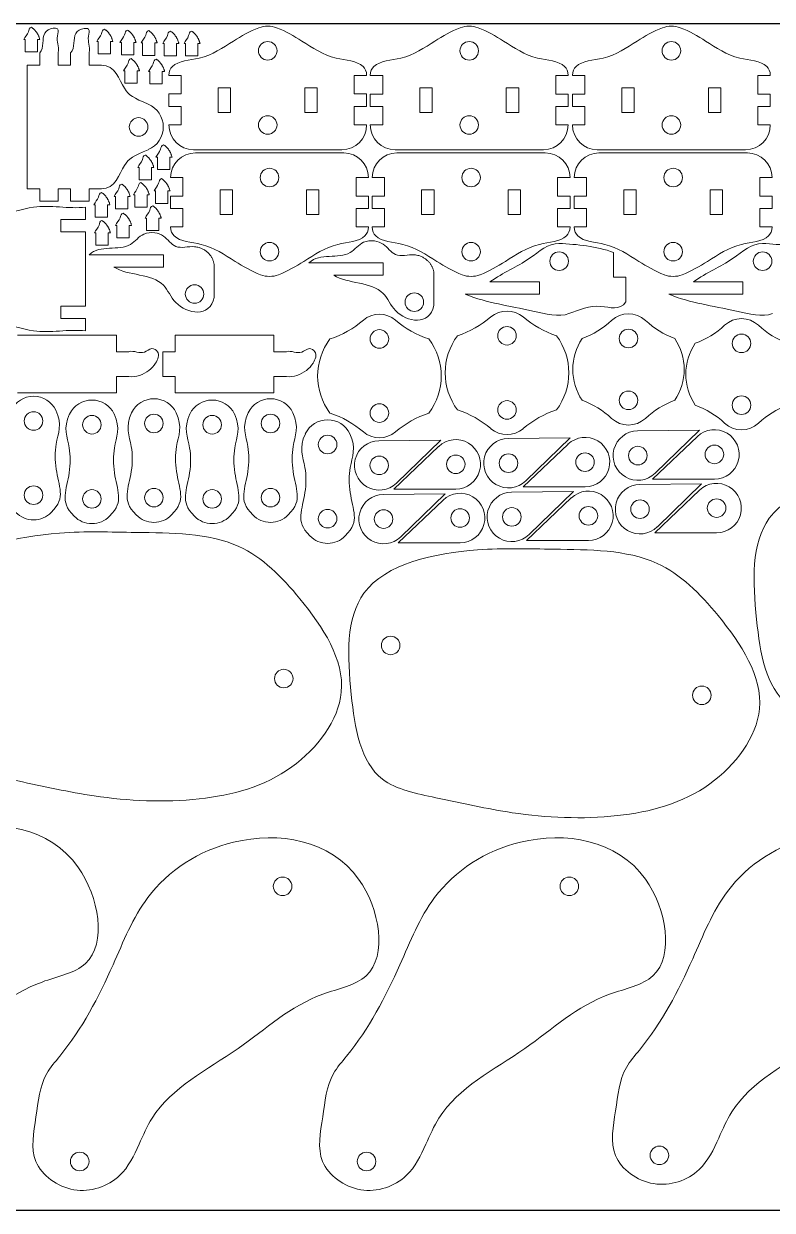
# Model space of a CAD drawing. Header units: inches. Extents: x -0.1 to 49, y 0 to 24.9.
# Drawn here: x 32.43 to 39.99, y 0.03 to 12.03 of the extents above; entities that cross this region are included whole.
import ezdxf

# ---------------------------------------------------------------- set-up
doc = ezdxf.new("R2010")
doc.units = ezdxf.units.IN
doc.header["$MEASUREMENT"] = 0

msp = doc.modelspace()

# ---------------------------------------------------------------- linework, layer by layer
at = {"color": 7, "linetype": 'Continuous', "lineweight": 15}
for p, q in [((32.441, 11.875), (32.427, 11.875)), ((32.441, 11.875), (32.441, 11.75)), ((32.566, 11.875), (32.566, 11.75)), ((32.589, 11.875), (32.566, 11.875)), ((33.18, 11.855), (33.166, 11.855)), ((33.18, 11.855), (33.18, 11.73)), ((33.305, 11.855), (33.305, 11.73)), ((33.328, 11.855), (33.305, 11.855)), ((33.414, 11.845), (33.4, 11.845)), ((33.414, 11.845), (33.414, 11.72)), ((33.539, 11.845), (33.539, 11.72)), ((33.562, 11.845), (33.539, 11.845)), ((33.628, 11.84), (33.614, 11.84)), ((33.628, 11.84), (33.628, 11.715)), ((33.753, 11.84), (33.753, 11.715)), ((33.776, 11.84), (33.753, 11.84)), ((33.848, 11.835), (33.833, 11.835)), ((33.848, 11.835), (33.848, 11.71)), ((33.973, 11.835), (33.973, 11.71)), ((33.995, 11.835), (33.973, 11.835)), ((34.062, 11.835), (34.048, 11.835)), ((34.062, 11.835), (34.062, 11.71)), ((34.187, 11.835), (34.187, 11.71)), ((34.209, 11.835), (34.187, 11.835)), ((32.441, 11.75), (32.566, 11.75)), ((32.588, 11.616), (32.588, 11.741)), ((32.776, 11.616), (32.776, 11.741)), ((32.901, 11.616), (32.901, 11.741)), ((33.088, 11.616), (33.088, 11.741)), ((33.18, 11.73), (33.305, 11.73)), ((33.414, 11.72), (33.539, 11.72)), ((33.628, 11.715), (33.753, 11.715)), ((33.848, 11.71), (33.973, 11.71)), ((34.062, 11.71), (34.187, 11.71)), ((32.588, 11.616), (32.463, 11.616)), ((32.463, 10.366), (32.463, 11.616)), ((32.901, 11.616), (32.776, 11.616)), ((33.213, 11.616), (33.088, 11.616)), ((33.449, 11.557), (33.435, 11.557)), ((33.449, 11.557), (33.449, 11.432)), ((33.574, 11.557), (33.574, 11.432)), ((33.597, 11.557), (33.574, 11.557)), ((33.703, 11.552), (33.689, 11.552)), ((33.703, 11.552), (33.703, 11.427)), ((33.828, 11.552), (33.828, 11.427)), ((33.851, 11.552), (33.828, 11.552)), ((33.449, 11.432), (33.574, 11.432)), ((33.703, 11.427), (33.828, 11.427)), ((34.019, 11.511), (33.894, 11.511)), ((34.019, 11.324), (34.019, 11.511)), ((35.769, 11.324), (35.769, 11.511)), ((35.894, 11.511), (35.769, 11.511)), ((36.056, 11.511), (35.931, 11.511)), ((36.056, 11.323), (36.056, 11.511)), ((37.806, 11.323), (37.806, 11.511)), ((37.931, 11.511), (37.806, 11.511)), ((38.1, 11.511), (37.975, 11.511)), ((38.1, 11.323), (38.1, 11.511)), ((39.85, 11.323), (39.85, 11.511)), ((39.975, 11.511), (39.85, 11.511)), ((33.894, 11.324), (34.019, 11.324)), ((33.894, 11.199), (33.894, 11.324)), ((34.394, 11.386), (34.394, 11.136)), ((34.394, 11.386), (34.519, 11.386)), ((34.519, 11.386), (34.519, 11.136)), ((35.269, 11.386), (35.269, 11.136)), ((35.269, 11.386), (35.394, 11.386)), ((35.394, 11.386), (35.394, 11.136)), ((35.894, 11.324), (35.769, 11.324)), ((35.894, 11.199), (35.894, 11.324)), ((35.931, 11.323), (36.056, 11.323)), ((35.931, 11.198), (35.931, 11.323)), ((36.431, 11.386), (36.431, 11.136)), ((36.431, 11.386), (36.556, 11.386)), ((36.556, 11.386), (36.556, 11.136)), ((37.306, 11.386), (37.306, 11.136)), ((37.306, 11.386), (37.431, 11.386)), ((37.431, 11.386), (37.431, 11.136)), ((37.931, 11.323), (37.806, 11.323)), ((37.931, 11.198), (37.931, 11.323)), ((37.975, 11.323), (38.1, 11.323)), ((37.975, 11.198), (37.975, 11.323)), ((38.475, 11.386), (38.475, 11.136)), ((38.475, 11.386), (38.6, 11.386)), ((38.6, 11.386), (38.6, 11.136)), ((39.35, 11.386), (39.35, 11.136)), ((39.35, 11.386), (39.475, 11.386)), ((39.475, 11.386), (39.475, 11.136)), ((39.975, 11.323), (39.85, 11.323)), ((39.975, 11.198), (39.975, 11.323)), ((33.894, 11.199), (34.019, 11.199)), ((34.019, 11.011), (34.019, 11.199)), ((35.769, 11.011), (35.769, 11.199)), ((35.894, 11.199), (35.769, 11.199)), ((35.931, 11.198), (36.056, 11.198)), ((36.056, 11.011), (36.056, 11.198)), ((37.806, 11.011), (37.806, 11.198)), ((37.931, 11.198), (37.806, 11.198)), ((37.975, 11.198), (38.1, 11.198)), ((38.1, 11.011), (38.1, 11.198)), ((39.85, 11.011), (39.85, 11.198)), ((39.975, 11.198), (39.85, 11.198)), ((34.394, 11.136), (34.519, 11.136)), ((35.269, 11.136), (35.394, 11.136)), ((36.431, 11.136), (36.556, 11.136)), ((37.306, 11.136), (37.431, 11.136)), ((38.475, 11.136), (38.6, 11.136)), ((39.35, 11.136), (39.475, 11.136)), ((33.894, 11.011), (34.019, 11.011)), ((35.894, 11.011), (35.769, 11.011)), ((35.931, 11.011), (36.056, 11.011)), ((37.931, 11.011), (37.806, 11.011)), ((37.975, 11.011), (38.1, 11.011)), ((39.975, 11.011), (39.85, 11.011)), ((33.778, 10.686), (33.764, 10.686)), ((33.778, 10.686), (33.778, 10.561)), ((33.903, 10.686), (33.903, 10.561)), ((33.926, 10.686), (33.903, 10.686)), ((35.644, 10.761), (34.144, 10.761)), ((34.162, 10.729), (35.662, 10.729)), ((37.681, 10.761), (36.181, 10.761)), ((36.2, 10.729), (37.7, 10.729)), ((39.725, 10.761), (38.225, 10.761)), ((38.243, 10.729), (39.743, 10.729)), ((33.594, 10.582), (33.579, 10.582)), ((33.594, 10.582), (33.594, 10.457)), ((33.719, 10.582), (33.719, 10.457)), ((33.741, 10.582), (33.719, 10.582)), ((33.778, 10.561), (33.903, 10.561)), ((33.594, 10.457), (33.719, 10.457)), ((33.912, 10.479), (34.037, 10.479)), ((34.037, 10.479), (34.037, 10.292)), ((35.787, 10.479), (35.787, 10.292)), ((35.912, 10.479), (35.787, 10.479)), ((35.95, 10.479), (36.075, 10.479)), ((36.075, 10.479), (36.075, 10.292)), ((37.825, 10.479), (37.825, 10.292)), ((37.95, 10.479), (37.825, 10.479)), ((37.993, 10.479), (38.118, 10.479)), ((38.118, 10.479), (38.118, 10.292)), ((39.868, 10.479), (39.868, 10.292)), ((39.993, 10.479), (39.868, 10.479)), ((32.588, 10.366), (32.463, 10.366)), ((32.588, 10.366), (32.588, 10.241)), ((32.776, 10.366), (32.776, 10.241)), ((32.901, 10.366), (32.776, 10.366)), ((32.901, 10.366), (32.901, 10.241)), ((33.088, 10.366), (33.088, 10.241)), ((33.213, 10.366), (33.088, 10.366)), ((33.758, 10.343), (33.744, 10.343)), ((33.758, 10.343), (33.758, 10.218)), ((33.883, 10.343), (33.883, 10.218)), ((33.906, 10.343), (33.883, 10.343)), ((34.412, 10.104), (34.412, 10.354)), ((34.537, 10.354), (34.412, 10.354)), ((34.537, 10.104), (34.537, 10.354)), ((35.287, 10.104), (35.287, 10.354)), ((35.412, 10.354), (35.287, 10.354)), ((35.412, 10.104), (35.412, 10.354)), ((36.45, 10.104), (36.45, 10.354)), ((36.575, 10.354), (36.45, 10.354)), ((36.575, 10.104), (36.575, 10.354)), ((37.325, 10.104), (37.325, 10.354)), ((37.45, 10.354), (37.325, 10.354)), ((37.45, 10.104), (37.45, 10.354)), ((38.493, 10.104), (38.493, 10.354)), ((38.618, 10.354), (38.493, 10.354)), ((38.618, 10.104), (38.618, 10.354)), ((39.368, 10.104), (39.368, 10.354)), ((39.493, 10.354), (39.368, 10.354)), ((39.493, 10.104), (39.493, 10.354)), ((32.588, 10.241), (32.776, 10.241)), ((32.901, 10.241), (33.088, 10.241)), ((33.15, 10.203), (33.136, 10.203)), ((33.15, 10.203), (33.15, 10.078)), ((33.275, 10.203), (33.275, 10.078)), ((33.298, 10.203), (33.275, 10.203)), ((33.354, 10.288), (33.34, 10.288)), ((33.354, 10.288), (33.354, 10.163)), ((33.479, 10.288), (33.479, 10.163)), ((33.502, 10.288), (33.479, 10.288)), ((33.549, 10.303), (33.535, 10.303)), ((33.549, 10.303), (33.549, 10.178)), ((33.674, 10.303), (33.674, 10.178)), ((33.696, 10.303), (33.674, 10.303)), ((33.758, 10.218), (33.883, 10.218)), ((33.912, 10.292), (34.037, 10.292)), ((33.912, 10.292), (33.912, 10.167)), ((35.912, 10.292), (35.787, 10.292)), ((35.912, 10.292), (35.912, 10.167)), ((35.95, 10.292), (36.075, 10.292)), ((35.95, 10.292), (35.95, 10.167)), ((37.95, 10.292), (37.825, 10.292)), ((37.95, 10.292), (37.95, 10.167)), ((37.993, 10.292), (38.118, 10.292)), ((37.993, 10.292), (37.993, 10.167)), ((39.993, 10.292), (39.868, 10.292)), ((39.993, 10.292), (39.993, 10.167)), ((33.053, 10.054), (33.053, 10.179)), ((33.354, 10.163), (33.479, 10.163)), ((33.549, 10.178), (33.674, 10.178)), ((33.912, 10.167), (34.037, 10.167)), ((34.037, 10.167), (34.037, 9.979)), ((34.537, 10.104), (34.412, 10.104)), ((35.412, 10.104), (35.287, 10.104)), ((35.787, 10.167), (35.787, 9.979)), ((35.912, 10.167), (35.787, 10.167)), ((35.95, 10.167), (36.075, 10.167)), ((36.075, 10.167), (36.075, 9.979)), ((36.575, 10.104), (36.45, 10.104)), ((37.45, 10.104), (37.325, 10.104)), ((37.825, 10.167), (37.825, 9.979)), ((37.95, 10.167), (37.825, 10.167)), ((37.993, 10.167), (38.118, 10.167)), ((38.118, 10.167), (38.118, 9.979)), ((38.618, 10.104), (38.493, 10.104)), ((39.493, 10.104), (39.368, 10.104)), ((39.868, 10.167), (39.868, 9.979)), ((39.993, 10.167), (39.868, 10.167)), ((32.803, 9.929), (32.803, 10.054)), ((32.803, 10.054), (33.053, 10.054)), ((33.15, 10.078), (33.275, 10.078)), ((33.369, 9.994), (33.355, 9.994)), ((33.369, 9.994), (33.369, 9.869)), ((33.494, 9.994), (33.494, 9.869)), ((33.517, 9.994), (33.494, 9.994)), ((33.668, 10.069), (33.654, 10.069)), ((33.668, 10.069), (33.668, 9.944)), ((33.793, 10.069), (33.793, 9.944)), ((33.816, 10.069), (33.793, 10.069)), ((33.912, 9.979), (34.037, 9.979)), ((35.787, 9.979), (35.912, 9.979)), ((35.95, 9.979), (36.075, 9.979)), ((37.825, 9.979), (37.95, 9.979)), ((37.993, 9.979), (38.118, 9.979)), ((39.868, 9.979), (39.993, 9.979)), ((32.803, 9.929), (33.053, 9.929)), ((33.053, 9.179), (33.053, 9.929)), ((33.155, 9.92), (33.141, 9.92)), ((33.155, 9.92), (33.155, 9.795)), ((33.28, 9.92), (33.28, 9.795)), ((33.303, 9.92), (33.28, 9.92)), ((33.369, 9.869), (33.494, 9.869)), ((33.668, 9.944), (33.793, 9.944)), ((33.155, 9.795), (33.28, 9.795)), ((38.391, 9.721), (38.391, 9.471)), ((33.089, 9.698), (33.839, 9.698)), ((33.839, 9.698), (33.839, 9.573)), ((34.352, 9.267), (34.352, 9.603)), ((35.311, 9.616), (36.061, 9.616)), ((36.061, 9.616), (36.061, 9.491)), ((33.839, 9.573), (33.339, 9.573)), ((36.061, 9.491), (35.561, 9.491)), ((36.574, 9.185), (36.574, 9.521)), ((37.141, 9.423), (37.641, 9.423)), ((37.641, 9.423), (37.641, 9.298)), ((38.516, 9.471), (38.391, 9.471)), ((38.516, 9.471), (38.516, 9.221)), ((39.198, 9.423), (39.698, 9.423)), ((39.698, 9.423), (39.698, 9.298)), ((37.641, 9.298), (36.891, 9.298)), ((39.698, 9.298), (38.948, 9.298)), ((32.803, 9.054), (32.803, 9.179)), ((32.803, 9.179), (33.053, 9.179)), ((32.803, 9.054), (33.053, 9.054)), ((33.053, 8.929), (33.053, 9.054)), ((33.365, 8.884), (32.365, 8.884)), ((33.365, 8.884), (33.365, 8.718)), ((34.957, 8.884), (33.957, 8.884)), ((33.957, 8.884), (33.957, 8.718)), ((34.957, 8.884), (34.957, 8.718)), ((33.49, 8.718), (33.365, 8.718)), ((33.832, 8.718), (33.957, 8.718)), ((33.832, 8.468), (33.832, 8.718)), ((35.082, 8.718), (34.957, 8.718)), ((33.365, 8.302), (33.365, 8.468)), ((33.49, 8.468), (33.365, 8.468)), ((33.832, 8.468), (33.957, 8.468)), ((33.957, 8.302), (33.957, 8.468)), ((34.957, 8.302), (34.957, 8.468)), ((35.082, 8.468), (34.957, 8.468)), ((33.365, 8.302), (32.365, 8.302)), ((34.957, 8.302), (33.957, 8.302)), ((38.634, 7.917), (39.259, 7.924)), ((39.259, 7.924), (38.811, 7.488)), ((36.018, 7.818), (36.643, 7.824)), ((36.643, 7.824), (36.195, 7.388)), ((37.326, 7.84), (37.951, 7.846)), ((37.951, 7.846), (37.503, 7.411)), ((38.785, 7.429), (39.238, 7.86)), ((36.17, 7.329), (36.622, 7.76)), ((37.477, 7.351), (37.93, 7.782)), ((36.795, 7.329), (36.17, 7.329)), ((38.102, 7.351), (37.477, 7.351)), ((38.656, 7.375), (39.281, 7.381)), ((39.41, 7.429), (38.785, 7.429)), ((39.281, 7.381), (38.833, 6.946)), ((36.062, 7.275), (36.687, 7.281)), ((36.214, 6.786), (36.666, 7.217)), ((36.687, 7.281), (36.239, 6.846)), ((37.359, 7.297), (37.984, 7.304)), ((37.511, 6.808), (37.963, 7.239)), ((37.984, 7.304), (37.536, 6.868)), ((38.807, 6.886), (39.26, 7.317)), ((39.432, 6.886), (38.807, 6.886)), ((36.839, 6.786), (36.214, 6.786)), ((38.136, 6.808), (37.511, 6.808))]:
    msp.add_line(p, q, dxfattribs=at)
msp.add_lwpolyline([(25.006, 0.035), (49.006, 0.035), (49.006, 12.035), (25.006, 12.035)], close=True)
for centre in [(34.894, 11.761), (36.931, 11.761), (38.975, 11.761), (33.588, 10.991), (34.894, 11.011), (36.931, 11.011), (38.975, 11.011), (34.912, 10.479), (36.95, 10.479), (38.993, 10.479), (34.912, 9.729), (36.95, 9.729), (37.84, 9.633), (38.993, 9.729), (39.897, 9.633), (34.154, 9.301), (36.376, 9.219), (36.023, 8.847), (37.313, 8.879), (38.541, 8.851), (39.684, 8.802), (38.541, 8.226), (36.023, 8.097), (37.313, 8.129), (39.684, 8.177), (32.526, 8.017), (33.116, 7.979), (33.743, 7.992), (34.332, 7.979), (34.922, 7.992), (35.499, 7.779), (37.328, 7.59), (38.102, 7.601), (38.636, 7.667), (39.41, 7.679), (36.021, 7.568), (36.795, 7.579), (32.526, 7.267), (33.116, 7.229), (33.743, 7.242), (34.332, 7.229), (34.922, 7.242), (38.658, 7.125), (39.432, 7.136), (35.499, 7.029), (36.065, 7.025), (36.839, 7.036), (37.362, 7.047), (38.136, 7.058), (36.137, 5.747), (35.056, 5.412), (39.283, 5.243), (35.044, 3.311), (37.943, 3.311), (32.993, 0.528), (35.893, 0.528), (38.854, 0.59)]:
    msp.add_circle(centre, 0.0938, dxfattribs=at)
for centre, radius, start, end in [((34.894, 11.761), 0.25, 68.9246, 111.0754), ((36.931, 11.761), 0.25, 68.9246, 111.0754), ((38.975, 11.761), 0.25, 68.9246, 111.0754), ((33.588, 10.991), 0.25, 293.1614, 66.8386), ((34.144, 11.011), 0.25, 180, 270), ((35.644, 11.011), 0.25, 270, 0), ((36.181, 11.011), 0.25, 180, 270), ((37.681, 11.011), 0.25, 270, 0), ((38.225, 11.011), 0.25, 180, 270), ((39.725, 11.011), 0.25, 270, 0), ((34.162, 10.479), 0.25, 90, 180), ((35.662, 10.479), 0.25, 0, 90), ((36.2, 10.479), 0.25, 90, 180), ((37.7, 10.479), 0.25, 0, 90), ((38.243, 10.479), 0.25, 90, 180), ((39.743, 10.479), 0.25, 0, 90), ((34.912, 9.729), 0.25, 248.9246, 291.0754), ((36.95, 9.729), 0.25, 248.9246, 291.0754), ((38.993, 9.729), 0.25, 248.9246, 291.0754), ((37.313, 8.879), 0.25, 49.4257, 130.5743), ((35.213, 9.793), 0.996, 288.1691, 310.5743), ((36.023, 8.847), 0.25, 49.4257, 130.5743), ((36.834, 9.793), 0.996, 229.4257, 251.8309), ((36.502, 9.826), 0.996, 288.1691, 310.5743), ((38.124, 9.826), 0.996, 229.4257, 251.8309), ((37.775, 9.67), 0.871, 290.0498, 313.1159), ((38.541, 8.851), 0.25, 46.8841, 133.1159), ((39.308, 9.67), 0.871, 226.8841, 249.9502), ((39.684, 8.802), 0.25, 46.8841, 133.1159), ((38.918, 9.621), 0.871, 290.0498, 313.1159), ((40.451, 9.621), 0.871, 226.8841, 249.9502), ((36.023, 8.472), 0.625, 143.1301, 216.8699), ((36.023, 8.472), 0.625, 323.1301, 36.8699), ((37.313, 8.504), 0.625, 143.1301, 216.8699), ((37.313, 8.504), 0.625, 323.1301, 36.8699), ((38.541, 8.539), 0.563, 146.251, 213.749), ((38.541, 8.539), 0.563, 326.251, 33.749), ((39.684, 8.49), 0.563, 146.251, 213.749), ((32.526, 8.017), 0.25, 25.7678, 154.2322), ((33.116, 7.979), 0.25, 25.7678, 154.2322), ((33.743, 7.992), 0.25, 25.7678, 154.2322), ((34.332, 7.979), 0.25, 25.7678, 154.2322), ((34.922, 7.992), 0.25, 25.7678, 154.2322), ((37.775, 7.408), 0.871, 46.8841, 69.9502), ((39.308, 7.408), 0.871, 110.0498, 133.1159), ((38.918, 7.359), 0.871, 46.8841, 69.9502), ((40.451, 7.359), 0.871, 110.0498, 133.1159), ((35.213, 7.15), 0.996, 49.4257, 71.8309), ((36.834, 7.15), 0.996, 108.1691, 130.5743), ((36.502, 7.183), 0.996, 49.4257, 71.8309), ((38.124, 7.183), 0.996, 108.1691, 130.5743), ((38.541, 8.226), 0.25, 226.8841, 313.1159), ((35.499, 7.779), 0.25, 25.7678, 154.2322), ((37.313, 8.129), 0.25, 229.4257, 310.5743), ((39.41, 7.679), 0.25, 270, 133.6028), ((39.684, 8.177), 0.25, 226.8841, 313.1159), ((36.021, 7.568), 0.25, 90.5724, 314.1752), ((36.023, 8.097), 0.25, 229.4257, 310.5743), ((36.795, 7.579), 0.25, 270, 133.6028), ((37.328, 7.59), 0.25, 90.5724, 314.1752), ((38.102, 7.601), 0.25, 270, 133.6028), ((38.636, 7.667), 0.25, 90.5724, 314.1752), ((38.658, 7.125), 0.25, 90.5724, 314.1752), ((39.432, 7.136), 0.25, 270, 133.6028), ((36.065, 7.025), 0.25, 90.5724, 314.1752), ((36.839, 7.036), 0.25, 270, 133.6028), ((37.362, 7.047), 0.25, 90.5724, 314.1752), ((38.136, 7.058), 0.25, 270, 133.6028), ((32.526, 7.267), 0.25, 224.311, 315.689), ((33.116, 7.229), 0.25, 224.311, 315.689), ((33.743, 7.242), 0.25, 224.311, 315.689), ((34.332, 7.229), 0.25, 224.311, 315.689), ((34.922, 7.242), 0.25, 224.311, 315.689), ((35.499, 7.029), 0.25, 224.311, 315.689)]:
    msp.add_arc(centre, radius, start, end, dxfattribs=at)
for points, knots in [([(32.427, 11.875), (32.44, 11.903), (32.479, 11.937), (32.481, 11.994), (32.504, 12)], [0, 0, 0, 0, 0.611532, 1, 1, 1, 1]), ([(32.588, 11.741), (32.637, 11.791), (32.592, 11.927), (32.7, 11.992), (32.788, 11.991), (32.746, 11.862), (32.787, 11.814), (32.776, 11.741)], [0, 0, 0, 0, 0.348301, 0.511854, 0.587996, 0.709542, 1, 1, 1, 1]), ([(32.901, 11.741), (32.951, 11.79), (32.907, 11.925), (33.014, 11.989), (33.102, 11.988), (33.061, 11.86), (33.1, 11.812), (33.088, 11.741)], [0, 0, 0, 0, 0.347504, 0.512636, 0.589513, 0.712232, 1, 1, 1, 1]), ([(33.166, 11.855), (33.179, 11.883), (33.218, 11.917), (33.22, 11.975), (33.243, 11.98)], [0, 0, 0, 0, 0.611532, 1, 1, 1, 1]), ([(33.4, 11.845), (33.413, 11.873), (33.452, 11.908), (33.454, 11.965), (33.477, 11.97)], [0, 0, 0, 0, 0.611532, 1, 1, 1, 1]), ([(33.614, 11.84), (33.627, 11.868), (33.666, 11.903), (33.668, 11.96), (33.691, 11.965)], [0, 0, 0, 0, 0.611532, 1, 1, 1, 1]), ([(33.833, 11.835), (33.847, 11.863), (33.885, 11.898), (33.887, 11.955), (33.91, 11.96)], [0, 0, 0, 0, 0.611532, 1, 1, 1, 1]), ([(33.894, 11.511), (33.894, 11.553), (33.953, 11.662), (34.256, 11.665), (34.519, 11.847), (34.709, 11.958), (34.804, 11.994)], [0, 0, 0, 0, 0.091573, 0.361911, 0.725975, 1, 1, 1, 1]), ([(34.048, 11.835), (34.061, 11.863), (34.099, 11.898), (34.102, 11.955), (34.124, 11.96)], [0, 0, 0, 0, 0.611532, 1, 1, 1, 1]), ([(35.894, 11.511), (35.894, 11.553), (35.834, 11.662), (35.531, 11.665), (35.268, 11.847), (35.078, 11.958), (34.984, 11.994)], [0, 0, 0, 0, 0.091573, 0.361911, 0.725975, 1, 1, 1, 1]), ([(35.931, 11.511), (35.931, 11.553), (35.991, 11.662), (36.294, 11.665), (36.557, 11.847), (36.747, 11.958), (36.841, 11.994)], [0, 0, 0, 0, 0.091573, 0.361911, 0.725975, 1, 1, 1, 1]), ([(37.931, 11.511), (37.931, 11.553), (37.872, 11.662), (37.569, 11.665), (37.306, 11.847), (37.116, 11.958), (37.021, 11.994)], [0, 0, 0, 0, 0.091573, 0.361911, 0.725975, 1, 1, 1, 1]), ([(37.975, 11.511), (37.975, 11.553), (38.035, 11.662), (38.338, 11.665), (38.601, 11.847), (38.79, 11.958), (38.885, 11.994)], [0, 0, 0, 0, 0.091573, 0.361911, 0.725975, 1, 1, 1, 1]), ([(39.975, 11.511), (39.975, 11.553), (39.916, 11.662), (39.612, 11.665), (39.349, 11.847), (39.16, 11.958), (39.065, 11.994)], [0, 0, 0, 0, 0.091573, 0.361911, 0.725975, 1, 1, 1, 1]), ([(33.435, 11.557), (33.448, 11.584), (33.486, 11.619), (33.489, 11.676), (33.512, 11.682)], [0, 0, 0, 0, 0.611532, 1, 1, 1, 1]), ([(33.689, 11.552), (33.702, 11.579), (33.74, 11.614), (33.743, 11.671), (33.766, 11.677)], [0, 0, 0, 0, 0.611532, 1, 1, 1, 1]), ([(33.686, 11.221), (33.537, 11.285), (33.43, 11.339), (33.35, 11.618), (33.213, 11.616)], [0, 0, 0, 0, 0.458191, 1, 1, 1, 1]), ([(33.764, 10.686), (33.777, 10.714), (33.815, 10.748), (33.818, 10.806), (33.84, 10.811)], [0, 0, 0, 0, 0.611532, 1, 1, 1, 1]), ([(33.686, 10.761), (33.537, 10.697), (33.43, 10.643), (33.35, 10.364), (33.213, 10.366)], [0, 0, 0, 0, 0.458191, 1, 1, 1, 1]), ([(33.579, 10.582), (33.593, 10.609), (33.631, 10.644), (33.633, 10.701), (33.656, 10.707)], [0, 0, 0, 0, 0.611532, 1, 1, 1, 1]), ([(33.744, 10.343), (33.757, 10.37), (33.795, 10.405), (33.798, 10.462), (33.82, 10.468)], [0, 0, 0, 0, 0.611532, 1, 1, 1, 1]), ([(33.136, 10.203), (33.149, 10.231), (33.188, 10.266), (33.19, 10.323), (33.213, 10.328)], [0, 0, 0, 0, 0.611532, 1, 1, 1, 1]), ([(33.34, 10.288), (33.354, 10.316), (33.392, 10.35), (33.394, 10.408), (33.417, 10.413)], [0, 0, 0, 0, 0.611532, 1, 1, 1, 1]), ([(33.535, 10.303), (33.548, 10.331), (33.586, 10.365), (33.589, 10.422), (33.611, 10.428)], [0, 0, 0, 0, 0.611532, 1, 1, 1, 1]), ([(33.053, 10.179), (32.88, 10.161), (32.579, 10.231), (32.196, 10.076), (31.903, 10.125), (31.707, 9.995), (31.535, 9.982), (31.334, 9.953), (31.14, 9.891), (30.917, 9.79), (30.798, 9.66), (30.801, 9.554)], [0, 0, 0, 0, 0.214978, 0.355825, 0.494176, 0.552444, 0.634006, 0.699906, 0.802126, 0.88055, 1, 1, 1, 1]), ([(33.355, 9.994), (33.368, 10.022), (33.407, 10.057), (33.409, 10.114), (33.432, 10.119)], [0, 0, 0, 0, 0.611532, 1, 1, 1, 1]), ([(33.654, 10.069), (33.667, 10.097), (33.706, 10.131), (33.708, 10.189), (33.731, 10.194)], [0, 0, 0, 0, 0.611532, 1, 1, 1, 1]), ([(33.141, 9.92), (33.154, 9.948), (33.193, 9.982), (33.195, 10.039), (33.218, 10.045)], [0, 0, 0, 0, 0.611532, 1, 1, 1, 1]), ([(33.912, 9.979), (33.912, 9.938), (33.971, 9.828), (34.275, 9.825), (34.538, 9.643), (34.727, 9.532), (34.822, 9.496)], [0, 0, 0, 0, 0.091573, 0.361911, 0.725975, 1, 1, 1, 1]), ([(35.912, 9.979), (35.912, 9.938), (35.853, 9.828), (35.549, 9.825), (35.286, 9.643), (35.097, 9.532), (35.002, 9.496)], [0, 0, 0, 0, 0.091573, 0.361911, 0.725975, 1, 1, 1, 1]), ([(35.95, 9.979), (35.95, 9.937), (36.009, 9.828), (36.312, 9.825), (36.575, 9.643), (36.765, 9.532), (36.86, 9.496)], [0, 0, 0, 0, 0.091573, 0.361911, 0.725975, 1, 1, 1, 1]), ([(37.95, 9.979), (37.95, 9.937), (37.89, 9.828), (37.587, 9.825), (37.324, 9.643), (37.134, 9.532), (37.04, 9.496)], [0, 0, 0, 0, 0.091573, 0.361911, 0.725975, 1, 1, 1, 1]), ([(37.993, 9.979), (37.993, 9.937), (38.053, 9.828), (38.356, 9.825), (38.619, 9.643), (38.809, 9.532), (38.904, 9.496)], [0, 0, 0, 0, 0.091573, 0.361911, 0.725975, 1, 1, 1, 1]), ([(39.993, 9.979), (39.993, 9.937), (39.934, 9.828), (39.631, 9.825), (39.368, 9.643), (39.178, 9.532), (39.083, 9.496)], [0, 0, 0, 0, 0.091573, 0.361911, 0.725975, 1, 1, 1, 1]), ([(34.2, 9.772), (34.185, 9.775), (34.107, 9.791), (33.957, 9.739), (33.865, 9.887), (33.747, 9.927), (33.614, 9.917), (33.46, 9.701), (33.199, 9.806), (33.089, 9.698)], [0.1137065, 0.1137065, 0.1137065, 0.1137065, 0.147653, 0.2877045, 0.4075572, 0.4765138, 0.5578469, 0.6832909, 1, 1, 1, 1]), ([(36.422, 9.69), (36.407, 9.693), (36.329, 9.708), (36.179, 9.657), (36.087, 9.805), (35.969, 9.845), (35.836, 9.835), (35.682, 9.619), (35.421, 9.724), (35.311, 9.616)], [0.1137065, 0.1137065, 0.1137065, 0.1137065, 0.147653, 0.2877045, 0.4075572, 0.4765138, 0.5578469, 0.6832909, 1, 1, 1, 1]), ([(37.837, 9.812), (37.734, 9.816), (37.499, 9.604), (37.278, 9.523), (37.141, 9.423)], [0.7096915, 0.7096915, 0.7096915, 0.7096915, 0.8302323, 1, 1, 1, 1]), ([(39.895, 9.812), (39.791, 9.816), (39.556, 9.604), (39.335, 9.523), (39.198, 9.423)], [0.7096915, 0.7096915, 0.7096915, 0.7096915, 0.8302323, 1, 1, 1, 1]), ([(33.053, 8.929), (32.88, 8.947), (32.579, 8.877), (32.196, 9.033), (31.903, 8.984), (31.707, 9.114), (31.535, 9.127), (31.334, 9.155), (31.14, 9.218), (30.917, 9.318), (30.798, 9.448), (30.801, 9.554)], [0, 0, 0, 0, 0.214978, 0.355825, 0.494176, 0.552444, 0.634006, 0.699906, 0.802126, 0.88055, 1, 1, 1, 1]), ([(33.339, 9.573), (33.481, 9.484), (33.82, 9.52), (33.97, 9.114), (34.31, 9.06), (34.352, 9.267)], [0, 0, 0, 0, 0.438352, 0.615087, 1, 1, 1, 1]), ([(35.561, 9.491), (35.703, 9.402), (36.042, 9.437), (36.192, 9.031), (36.532, 8.978), (36.574, 9.185)], [0, 0, 0, 0, 0.438352, 0.615087, 1, 1, 1, 1]), ([(36.891, 9.298), (37.125, 9.208), (37.422, 9.173), (37.84, 9.064), (37.939, 9.103)], [0, 0, 0, 0, 0.2569093, 0.3847462, 0.3847462, 0.3847462, 0.3847462]), ([(38.948, 9.298), (39.182, 9.208), (39.479, 9.173), (39.897, 9.064), (39.996, 9.103)], [0, 0, 0, 0, 0.2569093, 0.3847462, 0.3847462, 0.3847462, 0.3847462]), ([(37.939, 9.103), (38.042, 9.141), (38.237, 9.22), (38.449, 9.128), (38.516, 9.221)], [0, 0, 0, 0, 0.552836, 1, 1, 1, 1]), ([(33.49, 8.468), (33.563, 8.455), (33.67, 8.5), (33.768, 8.598), (33.811, 8.711), (33.713, 8.767), (33.63, 8.674), (33.54, 8.734), (33.49, 8.718)], [0, 0, 0, 0, 0.293581, 0.427452, 0.586796, 0.673694, 0.788354, 1, 1, 1, 1]), ([(35.082, 8.468), (35.155, 8.455), (35.262, 8.5), (35.36, 8.598), (35.403, 8.711), (35.304, 8.767), (35.222, 8.674), (35.131, 8.734), (35.082, 8.718)], [0, 0, 0, 0, 0.293581, 0.427452, 0.586796, 0.673694, 0.788354, 1, 1, 1, 1]), ([(32.751, 8.125), (32.82, 7.983), (32.74, 7.822), (32.742, 7.538), (32.815, 7.292), (32.787, 7.176), (32.705, 7.092)], [0, 0, 0, 0, 0.323131, 0.562945, 0.783928, 1, 1, 1, 1]), ([(32.89, 8.088), (32.822, 7.946), (32.901, 7.785), (32.9, 7.5), (32.827, 7.255), (32.855, 7.138), (32.937, 7.054)], [0, 0, 0, 0, 0.323131, 0.562945, 0.783928, 1, 1, 1, 1]), ([(33.341, 8.088), (33.409, 7.946), (33.33, 7.785), (33.331, 7.5), (33.404, 7.255), (33.376, 7.138), (33.294, 7.054)], [0, 0, 0, 0, 0.323131, 0.562945, 0.783928, 1, 1, 1, 1]), ([(33.518, 8.1), (33.449, 7.958), (33.529, 7.797), (33.527, 7.513), (33.454, 7.267), (33.482, 7.151), (33.564, 7.067)], [0, 0, 0, 0, 0.323131, 0.562945, 0.783928, 1, 1, 1, 1]), ([(33.968, 8.1), (34.036, 7.958), (33.957, 7.797), (33.958, 7.513), (34.032, 7.267), (34.003, 7.151), (33.922, 7.067)], [0, 0, 0, 0, 0.323131, 0.562945, 0.783928, 1, 1, 1, 1]), ([(34.107, 8.088), (34.038, 7.946), (34.118, 7.785), (34.117, 7.5), (34.043, 7.255), (34.072, 7.138), (34.153, 7.054)], [0, 0, 0, 0, 0.323131, 0.562945, 0.783928, 1, 1, 1, 1]), ([(34.557, 8.088), (34.626, 7.946), (34.546, 7.785), (34.548, 7.5), (34.621, 7.255), (34.593, 7.138), (34.511, 7.054)], [0, 0, 0, 0, 0.323131, 0.562945, 0.783928, 1, 1, 1, 1]), ([(34.697, 8.1), (34.628, 7.958), (34.708, 7.797), (34.706, 7.513), (34.633, 7.267), (34.661, 7.151), (34.743, 7.067)], [0, 0, 0, 0, 0.323131, 0.562945, 0.783928, 1, 1, 1, 1]), ([(35.147, 8.1), (35.215, 7.958), (35.136, 7.797), (35.137, 7.513), (35.211, 7.267), (35.182, 7.151), (35.101, 7.067)], [0, 0, 0, 0, 0.323131, 0.562945, 0.783928, 1, 1, 1, 1]), ([(35.274, 7.887), (35.205, 7.745), (35.285, 7.584), (35.283, 7.3), (35.21, 7.054), (35.238, 6.938), (35.32, 6.854)], [0, 0, 0, 0, 0.323131, 0.562945, 0.783928, 1, 1, 1, 1]), ([(35.724, 7.887), (35.792, 7.745), (35.713, 7.584), (35.714, 7.3), (35.788, 7.054), (35.759, 6.938), (35.678, 6.854)], [0, 0, 0, 0, 0.323131, 0.562945, 0.783928, 1, 1, 1, 1]), ([(41.112, 7.469), (40.682, 7.437), (39.764, 7.242), (39.809, 6.054), (39.964, 5.109), (40.779, 4.948), (41.543, 4.773), (42.508, 4.728), (43.482, 4.98), (44.183, 5.897), (43.609, 6.782), (42.914, 7.478), (41.957, 7.468), (41.383, 7.49), (41.112, 7.469)], [0, 0, 0, 0, 0.109929, 0.202397, 0.284224, 0.335388, 0.405959, 0.501198, 0.58986, 0.671199, 0.763591, 0.836455, 0.930609, 1, 1, 1, 1]), ([(32.787, 6.883), (32.357, 6.851), (31.439, 6.655), (31.484, 5.467), (31.639, 4.522), (32.454, 4.362), (33.218, 4.187), (34.183, 4.141), (35.157, 4.394), (35.858, 5.311), (35.283, 6.195), (34.589, 6.891), (33.632, 6.882), (33.058, 6.903), (32.787, 6.883)], [0, 0, 0, 0, 0.109929, 0.202397, 0.284224, 0.335388, 0.405959, 0.501198, 0.58986, 0.671199, 0.763591, 0.836455, 0.930609, 1, 1, 1, 1]), ([(37.014, 6.713), (36.584, 6.681), (35.666, 6.485), (35.711, 5.297), (35.866, 4.352), (36.682, 4.192), (37.445, 4.017), (38.41, 3.971), (39.384, 4.224), (40.086, 5.141), (39.511, 6.025), (38.816, 6.721), (37.86, 6.712), (37.285, 6.733), (37.014, 6.713)], [0, 0, 0, 0, 0.109929, 0.202397, 0.284224, 0.335388, 0.405959, 0.501198, 0.58986, 0.671199, 0.763591, 0.836455, 0.930609, 1, 1, 1, 1]), ([(29.954, 1.717), (29.907, 1.659), (29.755, 1.487), (29.722, 1.106), (29.622, 0.616), (30.09, 0.278), (30.578, 0.444), (30.747, 0.803), (30.986, 1.353), (31.775, 1.738), (32.391, 2.331), (33.309, 2.498), (33.079, 3.849), (31.751, 4.052), (30.819, 3.444), (30.464, 2.537), (30.182, 1.996), (29.954, 1.717)], [0, 0, 0, 0, 0.02086, 0.063863, 0.106625, 0.152099, 0.197955, 0.233554, 0.26154, 0.367581, 0.464213, 0.509543, 0.602655, 0.72773, 0.825803, 0.898573, 1, 1, 1, 1]), ([(32.792, 1.593), (32.745, 1.536), (32.593, 1.364), (32.56, 0.982), (32.46, 0.493), (32.928, 0.155), (33.416, 0.321), (33.584, 0.679), (33.824, 1.23), (34.613, 1.615), (35.229, 2.207), (36.147, 2.375), (35.917, 3.726), (34.589, 3.929), (33.657, 3.321), (33.302, 2.414), (33.019, 1.873), (32.792, 1.593)], [0, 0, 0, 0, 0.02086, 0.063863, 0.106625, 0.152099, 0.197955, 0.233554, 0.26154, 0.367581, 0.464213, 0.509543, 0.602655, 0.72773, 0.825803, 0.898573, 1, 1, 1, 1]), ([(35.691, 1.593), (35.644, 1.536), (35.493, 1.364), (35.459, 0.982), (35.359, 0.493), (35.827, 0.155), (36.315, 0.321), (36.484, 0.679), (36.723, 1.23), (37.512, 1.615), (38.129, 2.207), (39.046, 2.375), (38.816, 3.726), (37.488, 3.929), (36.557, 3.321), (36.202, 2.414), (35.919, 1.873), (35.691, 1.593)], [0, 0, 0, 0, 0.02086, 0.063863, 0.106625, 0.152099, 0.197955, 0.233554, 0.26154, 0.367581, 0.464213, 0.509543, 0.602655, 0.72773, 0.825803, 0.898573, 1, 1, 1, 1]), ([(38.652, 1.655), (38.605, 1.598), (38.454, 1.426), (38.42, 1.044), (38.32, 0.554), (38.788, 0.216), (39.276, 0.383), (39.445, 0.741), (39.684, 1.291), (40.473, 1.676), (41.09, 2.269), (42.007, 2.436), (41.777, 3.788), (40.45, 3.991), (39.518, 3.383), (39.163, 2.475), (38.88, 1.935), (38.652, 1.655)], [0, 0, 0, 0, 0.02086, 0.063863, 0.106625, 0.152099, 0.197955, 0.233554, 0.26154, 0.367581, 0.464213, 0.509543, 0.602655, 0.72773, 0.825803, 0.898573, 1, 1, 1, 1])]:
    msp.add_open_spline(points, degree=3, knots=knots, dxfattribs=at)
for points, degree in [([(32.589, 11.875), (32.57, 11.954), (32.504, 12)], 2), ([(33.328, 11.855), (33.309, 11.934), (33.243, 11.98)], 2), ([(33.562, 11.845), (33.543, 11.924), (33.477, 11.97)], 2), ([(33.776, 11.84), (33.757, 11.919), (33.691, 11.965)], 2), ([(33.995, 11.835), (33.977, 11.914), (33.91, 11.96)], 2), ([(34.209, 11.835), (34.191, 11.914), (34.124, 11.96)], 2), ([(33.597, 11.557), (33.578, 11.635), (33.512, 11.682)], 2), ([(33.851, 11.552), (33.832, 11.63), (33.766, 11.677)], 2), ([(33.926, 10.686), (33.907, 10.765), (33.84, 10.811)], 2), ([(33.741, 10.582), (33.723, 10.66), (33.656, 10.707)], 2), ([(33.906, 10.343), (33.887, 10.421), (33.82, 10.468)], 2), ([(33.298, 10.203), (33.279, 10.282), (33.213, 10.328)], 2), ([(33.502, 10.288), (33.484, 10.367), (33.417, 10.413)], 2), ([(33.696, 10.303), (33.678, 10.382), (33.611, 10.428)], 2), ([(33.517, 9.994), (33.499, 10.073), (33.432, 10.119)], 2), ([(33.816, 10.069), (33.797, 10.148), (33.731, 10.194)], 2), ([(33.303, 9.92), (33.284, 9.999), (33.218, 10.045)], 2), ([(34.2, 9.772), (34.328, 9.725), (34.352, 9.603)], 2), ([(37.839, 9.812), (37.838, 9.812), (37.838, 9.812), (37.837, 9.812)], 3), ([(37.839, 9.812), (38.024, 9.804), (38.215, 9.785), (38.391, 9.721)], 3), ([(39.896, 9.812), (39.896, 9.812), (39.895, 9.812), (39.895, 9.812)], 3), ([(39.896, 9.812), (40.082, 9.804), (40.272, 9.785), (40.448, 9.721)], 3), ([(36.422, 9.69), (36.55, 9.643), (36.574, 9.521)], 2)]:
    msp.add_open_spline(points, degree=degree, dxfattribs=at)

doc.saveas('drawing.dxf')
